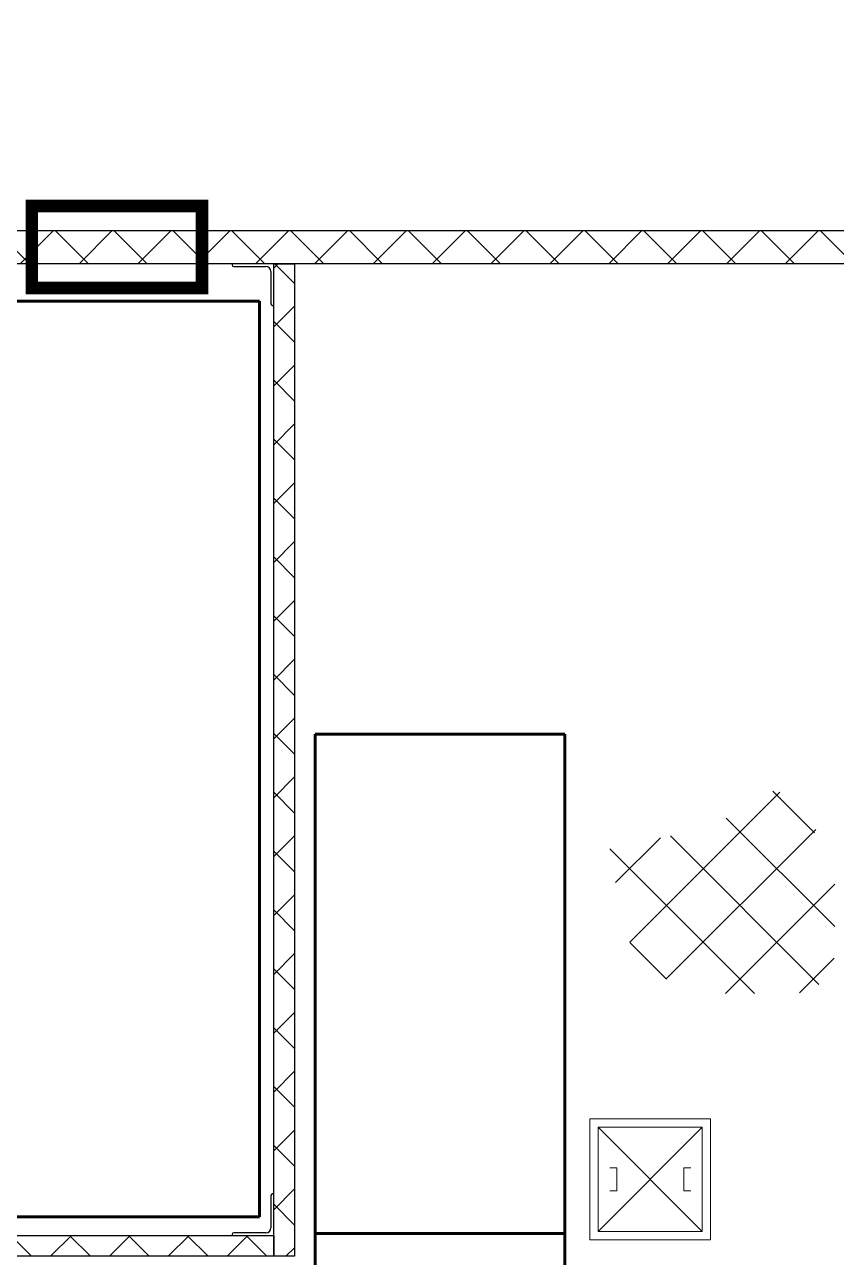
# Model space of a CAD drawing. Header units: millimetres. Extents: x 0 to 1680, y 0 to 594.
# Drawn here: x 699.3 to 738.3, y 479.8 to 539.1 of the extents above; entities that cross this region are included whole.
import ezdxf

# ---------------------------------------------------------------- set-up
doc = ezdxf.new("R2010")
doc.units = ezdxf.units.MM
for name, pattern in [('K5LT32792', [0]), ('K5LT32793', [0]), ('K5LT32795', [0]), ('K5LT32806', [0]), ('K5LT_BASIC', [0]), ('K5LT_THIN', [0])]:
    doc.linetypes.add(name, pattern=pattern)
doc.layers.add('Системный слой', color=7, linetype='Continuous')
pattern_1 = [(45, (0, 0), (-1.4142136, 1.4142136), []), (135, (0, 0), (-1.4142136, -1.4142136), [])]

# ---------------------------------------------------------------- blocks, each defined once
blk = doc.blocks.new('U380')
at = {"layer": 'Системный слой', "color": 7, "linetype": 'K5LT32795', "lineweight": 13}
for p, q in [((699.485, 527.577), (697.885, 529.177)), ((699.035, 527.577), (700.635, 529.177)), ((702.313, 527.577), (700.713, 529.177)), ((701.863, 527.577), (703.463, 529.177)), ((705.142, 527.577), (703.542, 529.177)), ((704.692, 527.577), (706.292, 529.177)), ((707.97, 527.577), (706.37, 529.177)), ((707.52, 527.577), (709.12, 529.177)), ((710.798, 527.577), (709.198, 529.177)), ((710.348, 527.577), (711.948, 529.177)), ((713.627, 527.577), (712.027, 529.177)), ((713.177, 527.577), (714.777, 529.177)), ((716.455, 527.577), (714.855, 529.177)), ((716.005, 527.577), (717.605, 529.177)), ((719.284, 527.577), (717.684, 529.177)), ((718.834, 527.577), (720.434, 529.177)), ((722.112, 527.577), (720.512, 529.177)), ((721.662, 527.577), (723.262, 529.177)), ((724.941, 527.577), (723.341, 529.177)), ((724.491, 527.577), (726.091, 529.177)), ((727.769, 527.577), (726.169, 529.177)), ((727.319, 527.577), (728.919, 529.177)), ((730.597, 527.577), (728.997, 529.177)), ((730.147, 527.577), (731.747, 529.177)), ((733.426, 527.577), (731.826, 529.177)), ((732.976, 527.577), (734.576, 529.177)), ((736.254, 527.577), (734.654, 529.177)), ((735.804, 527.577), (737.404, 529.177)), ((739.083, 527.577), (737.483, 529.177))]:
    blk.add_line(p, q, dxfattribs=at)
blk = doc.blocks.new('U379')
at = {"layer": 'Системный слой', "color": 150, "linetype": 'K5LT_BASIC', "lineweight": 25, "true_color": 0x0080ff}
for p, q in [((666.318, 529.177), (744.818, 529.177)), ((711.218, 527.577), (666.318, 527.577)), ((712.218, 527.577), (711.218, 527.577)), ((743.218, 527.577), (712.218, 527.577))]:
    blk.add_line(p, q, dxfattribs=at)
at = {"layer": 'Системный слой'}
blk.add_blockref('U380', (0, 0), dxfattribs=at)
blk = doc.blocks.new('U382')
at = {"layer": 'Системный слой'}
h = blk.add_hatch(dxfattribs=at)
h.set_pattern_fill('', angle=45, style=0, pattern_type=0)
h.set_pattern_definition(pattern_1)
h.paths.add_polyline_path([(711.218, 479.877), (711.218, 480.877), (676.218, 480.877), (676.218, 479.877)])
at = {"layer": 'Системный слой', "color": 150, "linetype": 'K5LT_BASIC', "lineweight": 25, "true_color": 0x0080ff}
for p, q in [((676.218, 479.877), (676.218, 480.877)), ((676.218, 480.877), (711.218, 480.877)), ((711.218, 480.877), (711.218, 480.768)), ((711.218, 480.768), (711.218, 479.877)), ((711.218, 479.877), (676.218, 479.877)), ((711.218, 479.877), (711.218, 479.877))]:
    blk.add_line(p, q, dxfattribs=at)
blk = doc.blocks.new('U507')
at = {"layer": 'Системный слой'}
h = blk.add_hatch(dxfattribs=at)
h.set_pattern_fill('', angle=45, style=0, pattern_type=0)
h.set_pattern_definition(pattern_1)
h.paths.add_polyline_path([(712.218, 479.877), (712.218, 527.577), (711.218, 527.577), (711.218, 479.877)])
at = {"layer": 'Системный слой', "color": 150, "linetype": 'K5LT_BASIC', "lineweight": 25, "true_color": 0x0080ff}
for p, q in [((711.218, 527.577), (712.218, 527.577)), ((711.218, 480.877), (711.218, 527.577)), ((712.218, 527.577), (712.218, 479.877)), ((711.218, 480.768), (711.218, 480.877)), ((711.218, 479.877), (711.218, 480.768)), ((712.218, 479.877), (711.218, 479.877))]:
    blk.add_line(p, q, dxfattribs=at)
blk = doc.blocks.new('U516')
at = {"layer": 'Системный слой', "color": 5, "linetype": 'K5LT32792', "lineweight": 60, "true_color": 0x0000ff}
for p, q in [((710.538, 525.777), (694.538, 525.777)), ((694.538, 525.777), (694.538, 481.777)), ((710.538, 481.777), (710.538, 525.777)), ((694.538, 481.777), (710.538, 481.777))]:
    blk.add_line(p, q, dxfattribs=at)
blk = doc.blocks.new('U539')
at = {"layer": 'Системный слой', "color": 5, "linetype": 'K5LT32792', "lineweight": 60, "true_color": 0x0000ff}
for p, q in [((713.218, 456.977), (713.218, 480.977)), ((713.218, 480.977), (725.218, 480.977)), ((725.218, 480.977), (725.218, 456.977)), ((725.218, 456.977), (713.218, 456.977))]:
    blk.add_line(p, q, dxfattribs=at)
blk = doc.blocks.new('U540')
at = {"layer": 'Системный слой', "color": 5, "linetype": 'K5LT32792', "lineweight": 60, "true_color": 0x0000ff}
for p, q in [((713.218, 480.977), (713.218, 504.977)), ((713.218, 504.977), (725.218, 504.977)), ((725.218, 504.977), (725.218, 480.977)), ((725.218, 480.977), (713.218, 480.977))]:
    blk.add_line(p, q, dxfattribs=at)
blk = doc.blocks.new('U1431')
at = {"layer": 'Системный слой', "color": 7, "linetype": 'K5LT_THIN', "lineweight": 13}
for p, q in [((732.218, 486.477), (726.418, 486.477)), ((726.418, 486.477), (726.418, 480.677)), ((732.218, 480.677), (732.218, 486.477)), ((726.418, 480.677), (732.218, 480.677))]:
    blk.add_line(p, q, dxfattribs=at)
blk = doc.blocks.new('U1433')
at = {"layer": 'Системный слой', "color": 7, "linetype": 'K5LT32806', "lineweight": 18}
for p, q in [((731.818, 486.077), (726.818, 486.077)), ((726.818, 486.077), (726.818, 481.077)), ((731.818, 481.077), (731.818, 486.077)), ((726.818, 481.077), (731.818, 481.077))]:
    blk.add_line(p, q, dxfattribs=at)
blk = doc.blocks.new('U1432')
at = {"layer": 'Системный слой', "color": 7, "linetype": 'K5LT32806', "lineweight": 18}
for p, q in [((731.818, 486.077), (726.818, 481.077)), ((731.818, 481.077), (726.818, 486.077)), ((727.712, 484.126), (727.373, 484.126)), ((727.712, 483.028), (727.712, 484.126)), ((730.924, 484.126), (731.263, 484.126)), ((730.924, 483.028), (730.924, 484.126)), ((727.712, 483.028), (727.373, 483.028)), ((730.924, 483.028), (731.263, 483.028))]:
    blk.add_line(p, q, dxfattribs=at)
at = {"layer": 'Системный слой'}
blk.add_blockref('U1433', (0, 0), dxfattribs=at)
blk = doc.blocks.new('U1430')
at = {"layer": 'Системный слой'}
for name in ['U1431', 'U1432']:
    blk.add_blockref(name, (0, 0), dxfattribs=at)
blk = doc.blocks.new('U1524')
at = {"layer": 'Системный слой', "color": 150, "linetype": 'K5LT_BASIC', "lineweight": 25, "true_color": 0x0080ff}
for p, q in [((711.218, 482.877), (711.168, 482.877)), ((711.218, 480.877), (711.218, 482.877)), ((711.088, 482.797), (711.088, 481.247)), ((709.218, 480.927), (709.218, 480.877)), ((709.218, 480.877), (711.218, 480.877)), ((710.848, 481.007), (709.298, 481.007))]:
    blk.add_line(p, q, dxfattribs=at)
for centre, radius, start, end in [((711.168, 482.797), 0.08, 90, 180), ((710.848, 481.247), 0.24, 270, 0), ((709.298, 480.927), 0.08, 90, 180)]:
    blk.add_arc(centre, radius, start, end, dxfattribs=at)
blk = doc.blocks.new('U1525')
at = {"layer": 'Системный слой', "color": 150, "linetype": 'K5LT_BASIC', "lineweight": 25, "true_color": 0x0080ff}
for p, q in [((711.218, 527.577), (709.218, 527.577)), ((709.218, 527.577), (709.218, 527.527)), ((709.298, 527.447), (710.848, 527.447)), ((711.218, 525.577), (711.218, 527.577)), ((711.088, 527.207), (711.088, 525.657)), ((711.168, 525.577), (711.218, 525.577))]:
    blk.add_line(p, q, dxfattribs=at)
for centre, radius, start, end in [((709.298, 527.527), 0.08, 180, 270), ((710.848, 527.207), 0.24, 0, 90), ((711.168, 525.657), 0.08, 180, 270)]:
    blk.add_arc(centre, radius, start, end, dxfattribs=at)

msp = doc.modelspace()

# ---------------------------------------------------------------- hatches: boundary and pattern name
at = {"layer": 'Системный слой'}
h = msp.add_hatch(dxfattribs=at)
h.set_pattern_fill('', angle=45, style=0, pattern_type=0)
h.set_pattern_definition([(45, (0, 0), (-1.767767, 1.767767), []), (135, (0, 0), (-1.767767, -1.767767), [])])
h.paths.add_polyline_path([(727.2923, 499.83809), (727.66019, 498.03301), (727.6362, 497.63193), (727.64418, 497.23021), (727.6841, 496.83039), (727.75569, 496.43502), (727.85851, 496.0466), (727.9919, 495.66759), (728.15502, 495.30038), (728.34683, 494.94732), (728.56612, 494.61064), (728.81149, 494.29246), (729.0814, 493.99481), (729.37412, 493.71958), (729.68782, 493.4685), (730.02049, 493.24317), (730.37003, 493.04502), (730.73423, 492.8753), (731.11078, 492.73509), (731.49728, 492.62528), (731.89129, 492.54656), (732.18062, 492.50918), (736.18062, 492.50918), (736.43297, 492.52517), (736.68129, 492.57286), (736.9216, 492.65151), (737.15007, 492.75985), (737.36304, 492.89615), (737.55712, 493.05824), (737.72919, 493.24351), (737.87651, 493.44902), (737.99672, 493.67147), (738.08791, 493.90731), (738.14861, 494.15277), (738.17785, 494.40393), (738.18062, 494.50918), (738.18062, 498.50918), (737.98132, 498.59074), (737.79628, 498.70089), (737.62957, 498.83721), (737.48488, 498.9967), (737.36538, 499.17585), (737.27371, 499.37071), (737.21189, 499.57698), (737.18127, 499.79014), (737.18253, 500.00548), (737.21564, 500.21826), (737.27988, 500.4238), (737.37383, 500.61757), (737.49542, 500.79531), (737.55848, 500.86901), (735.34328, 502.32043), (734.81949, 501.95414), (734.27802, 501.61452), (733.72023, 501.30242), (733.14752, 501.01863), (732.56133, 500.76385), (731.96313, 500.53872), (731.3544, 500.34381), (730.73669, 500.17961), (730.11153, 500.04652), (729.4805, 499.94488), (728.84517, 499.87495), (728.20714, 499.8369), (727.568, 499.83083)])

# ---------------------------------------------------------------- linework, layer by layer
at = {"layer": 'Системный слой', "color": 140, "linetype": 'K5LT32793', "true_color": 0x00bfff, "const_width": 0.6}
msp.add_lwpolyline([(699.5981, 530.35506), (699.5981, 526.41582), (707.77018, 526.41582), (707.77018, 530.35506)], close=True, dxfattribs=at)

# ---------------------------------------------------------------- block references
at = {"layer": 'Системный слой'}
for name in ['U379', 'U1525', 'U507', 'U516', 'U540', 'U1430', 'U1524', 'U382', 'U539']:
    msp.add_blockref(name, (0, 0), dxfattribs=at)

doc.saveas('drawing.dxf')
